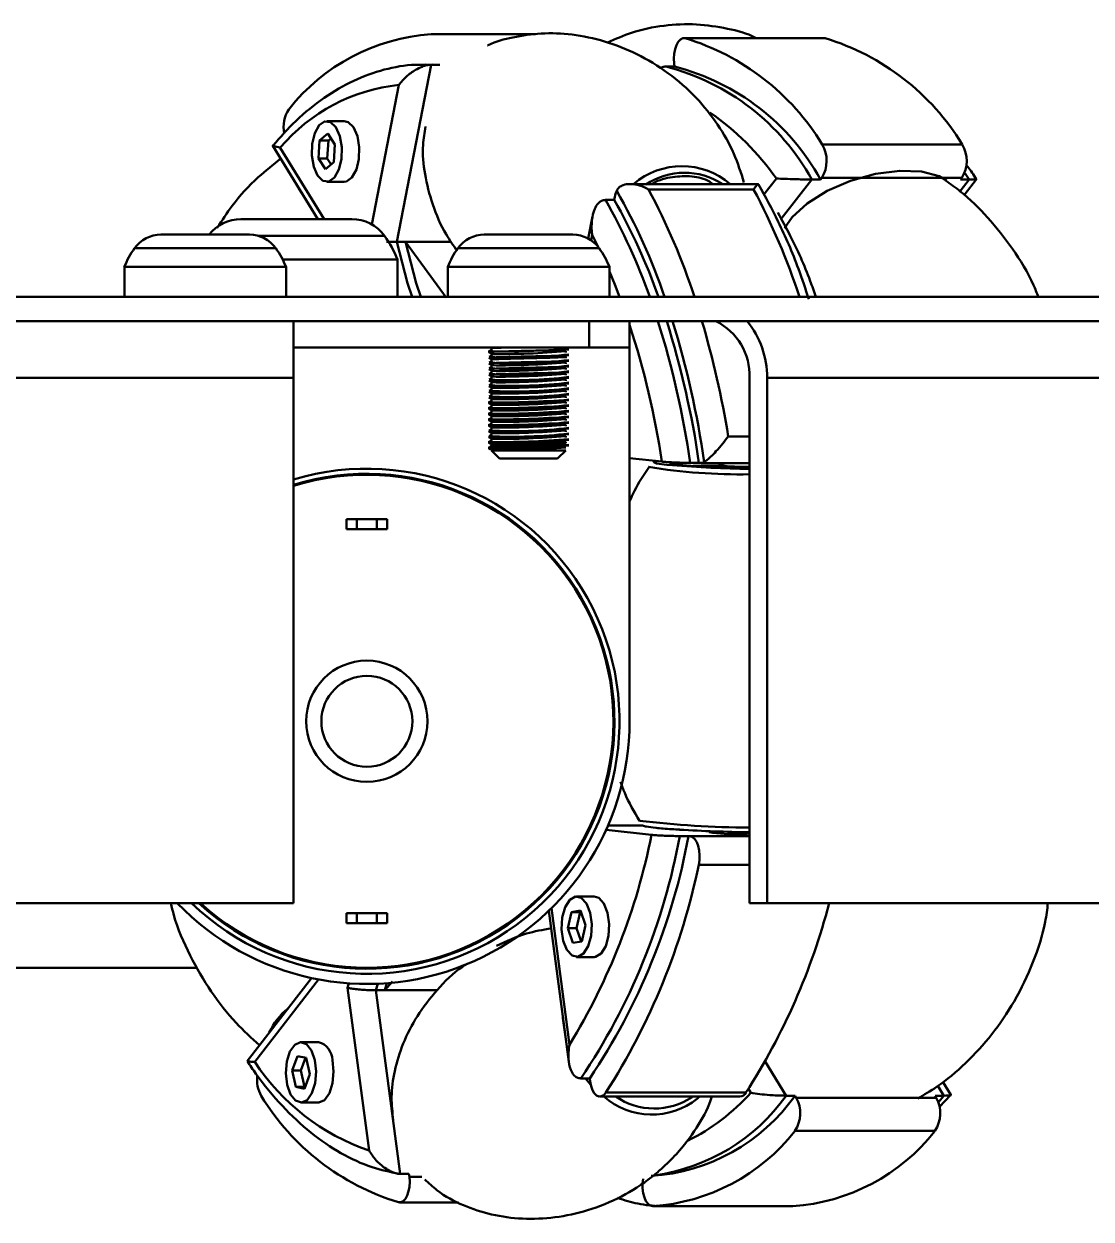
# Model space of a CAD drawing. Header units: millimetres. Extents: x 263 to 2983, y 441 to 2500.
# Drawn here: x 2261.2 to 2314, y 2440.5 to 2499.6 of the extents above; entities that cross this region are included whole.
import ezdxf

# ---------------------------------------------------------------- set-up
doc = ezdxf.new("R2010")
doc.units = ezdxf.units.MM
doc.header["$LTSCALE"] = 0.5
doc.layers.add('BOL', color=7, linetype='Continuous', lineweight=50)

msp = doc.modelspace()

# ---------------------------------------------------------------- linework, layer by layer
at = {"layer": 'BOL'}
for p, q in [((2281.384, 2499.096), (2286.555, 2499.096)), ((2300.829, 2498.907), (2293.901, 2498.907)), ((2300.887, 2498.901), (2293.959, 2498.901)), ((2300.829, 2498.907), (2300.887, 2498.901)), ((2281.391, 2497.586), (2279.692, 2488.824)), ((2281.093, 2497.596), (2281.391, 2497.586)), ((2281.391, 2497.586), (2281.824, 2497.586)), ((2281.824, 2497.586), (2281.454, 2497.596)), ((2293.005, 2497.498), (2293.438, 2497.498)), ((2293.438, 2497.498), (2293.418, 2497.652)), ((2278.456, 2489.684), (2279.795, 2496.586)), ((2277.091, 2494.8), (2276.225, 2494.8)), ((2276.279, 2494.178), (2275.872, 2493.833)), ((2276.632, 2493.645), (2276.279, 2494.178)), ((2276.435, 2493.943), (2276.305, 2493.833)), ((2273.558, 2493.581), (2275.785, 2489.95)), ((2273.925, 2493.484), (2276.092, 2489.95)), ((2275.872, 2493.833), (2275.817, 2492.955)), ((2276.305, 2493.833), (2275.872, 2493.833)), ((2276.305, 2493.833), (2276.25, 2492.955)), ((2276.578, 2492.767), (2276.632, 2493.645)), ((2300.742, 2493.645), (2307.67, 2493.645)), ((2275.817, 2492.955), (2276.17, 2492.422)), ((2276.25, 2492.955), (2275.817, 2492.955)), ((2276.17, 2492.422), (2276.578, 2492.767)), ((2276.25, 2492.955), (2276.448, 2492.657)), ((2308.015, 2491.906), (2307.785, 2492.252)), ((2276.225, 2491.8), (2277.091, 2491.8)), ((2297.584, 2491.683), (2291.23, 2491.683)), ((2297.856, 2491.162), (2298.471, 2491.955)), ((2300.221, 2491.906), (2298.711, 2489.958)), ((2300.221, 2491.906), (2300.654, 2491.906)), ((2300.721, 2491.992), (2300.654, 2491.906)), ((2307.649, 2491.992), (2300.721, 2491.992)), ((2307.566, 2491.326), (2308.015, 2491.906)), ((2307.649, 2491.992), (2307.582, 2491.906)), ((2308.015, 2491.906), (2307.582, 2491.906)), ((2307.763, 2491.138), (2308.371, 2491.923)), ((2290.015, 2490.896), (2290.448, 2490.896)), ((2290.477, 2491.045), (2290.448, 2490.896)), ((2297.344, 2491.418), (2292.148, 2491.418)), ((2271.98, 2489.95), (2274.696, 2489.95)), ((2274.696, 2489.95), (2277.46, 2489.95)), ((2289.374, 2490.075), (2289.162, 2488.986)), ((2268.017, 2489.179), (2269.421, 2489.179)), ((2269.421, 2489.179), (2272.254, 2489.179)), ((2272.254, 2489.179), (2272.401, 2489.179)), ((2272.843, 2489.116), (2274.681, 2489.116)), ((2274.681, 2489.116), (2279.084, 2489.116)), ((2284.017, 2489.179), (2285.421, 2489.179)), ((2285.421, 2489.179), (2288.254, 2489.179)), ((2288.254, 2489.179), (2288.401, 2489.179)), ((2289.351, 2489.174), (2289.299, 2488.903)), ((2289.651, 2488.577), (2289.351, 2489.174)), ((2279.692, 2488.824), (2280.125, 2488.824)), ((2280.125, 2488.824), (2282.138, 2486.074)), ((2280.125, 2488.824), (2282.377, 2488.824)), ((2266.718, 2488.512), (2273.7, 2488.512)), ((2274.042, 2487.95), (2279.72, 2487.95)), ((2279.72, 2486.096), (2279.72, 2487.95)), ((2282.717, 2488.512), (2289.7, 2488.512)), ((2266.209, 2487.579), (2266.209, 2486.096)), ((2266.209, 2487.579), (2274.209, 2487.579)), ((2274.209, 2486.096), (2274.209, 2487.579)), ((2282.209, 2487.579), (2282.209, 2486.096)), ((2282.209, 2487.579), (2290.209, 2487.579)), ((2290.209, 2486.096), (2290.209, 2487.579)), ((1512.739, 2486.096), (2400.823, 2486.096)), ((1512.739, 2484.896), (2400.823, 2484.896)), ((2274.579, 2482.096), (2274.579, 2484.896)), ((2289.209, 2483.596), (2289.209, 2484.896)), ((2291.209, 2484.896), (2291.209, 2483.596)), ((2274.579, 2483.596), (2289.209, 2483.596)), ((2284.328, 2483.596), (2284.392, 2483.559)), ((2284.369, 2483.552), (2284.369, 2483.482)), ((2284.369, 2483.272), (2284.369, 2483.202)), ((2288.049, 2483.342), (2288.049, 2483.412)), ((2291.209, 2483.596), (2289.209, 2483.596)), ((2291.209, 2465.096), (2291.209, 2483.596)), ((2284.369, 2482.992), (2284.369, 2482.922)), ((2284.369, 2482.712), (2284.369, 2482.642)), ((2288.049, 2483.062), (2288.049, 2483.132)), ((2288.049, 2482.782), (2288.049, 2482.852)), ((2274.579, 2482.096), (2184.579, 2482.096)), ((2274.579, 2456.096), (2274.579, 2482.096)), ((2284.369, 2482.432), (2284.369, 2482.362)), ((2284.369, 2482.152), (2284.369, 2482.082)), ((2288.049, 2482.502), (2288.049, 2482.572)), ((2288.049, 2482.222), (2288.049, 2482.292)), ((2288.049, 2481.942), (2288.049, 2482.012)), ((2297.146, 2482.096), (2297.146, 2456.096)), ((2343.012, 2482.096), (2298.012, 2482.096)), ((2298.012, 2456.096), (2298.012, 2482.096)), ((2284.369, 2481.872), (2284.369, 2481.802)), ((2284.369, 2481.592), (2284.369, 2481.522)), ((2288.049, 2481.662), (2288.049, 2481.732)), ((2288.049, 2481.382), (2288.049, 2481.452)), ((2284.369, 2481.312), (2284.369, 2481.242)), ((2284.369, 2481.032), (2284.369, 2480.962)), ((2288.049, 2481.102), (2288.049, 2481.172)), ((2288.049, 2480.822), (2288.049, 2480.892)), ((2284.369, 2480.752), (2284.369, 2480.682)), ((2284.369, 2480.472), (2284.369, 2480.402)), ((2288.049, 2480.542), (2288.049, 2480.612)), ((2288.049, 2480.262), (2288.049, 2480.332)), ((2284.369, 2480.192), (2284.369, 2480.122)), ((2284.369, 2479.912), (2284.369, 2479.842)), ((2288.049, 2479.982), (2288.049, 2480.052)), ((2288.049, 2479.702), (2288.049, 2479.772)), ((2284.369, 2479.632), (2284.369, 2479.562)), ((2284.369, 2479.352), (2284.369, 2479.282)), ((2284.369, 2479.072), (2284.369, 2479.002)), ((2288.049, 2479.422), (2288.049, 2479.492)), ((2288.049, 2479.142), (2288.049, 2479.212)), ((2296.089, 2479.19), (2297.146, 2479.19)), ((2284.369, 2478.792), (2284.369, 2478.722)), ((2284.369, 2478.496), (2284.769, 2478.096)), ((2288.048, 2478.496), (2284.369, 2478.496)), ((2287.649, 2478.096), (2288.049, 2478.496)), ((2288.049, 2478.862), (2288.049, 2478.932)), ((2284.769, 2478.096), (2287.649, 2478.096)), ((2291.209, 2478.125), (2292.81, 2477.946)), ((2292.575, 2477.972), (2292.406, 2477.93)), ((2294.208, 2477.887), (2294.641, 2477.887)), ((2294.641, 2477.887), (2294.72, 2477.878)), ((2294.748, 2477.876), (2297.146, 2477.876)), ((2295.649, 2477.876), (2295.643, 2477.662)), ((2295.647, 2477.777), (2295.643, 2477.662)), ((2277.209, 2474.596), (2277.209, 2475.096)), ((2277.209, 2475.096), (2277.709, 2475.096)), ((2277.709, 2475.096), (2277.709, 2474.596)), ((2278.709, 2475.096), (2277.709, 2475.096)), ((2278.709, 2474.596), (2278.709, 2475.096)), ((2278.709, 2475.096), (2279.209, 2475.096)), ((2279.209, 2475.096), (2279.209, 2474.596)), ((2277.709, 2474.596), (2277.209, 2474.596)), ((2277.709, 2474.596), (2278.709, 2474.596)), ((2279.209, 2474.596), (2278.709, 2474.596)), ((2292.294, 2459.475), (2290.048, 2459.726)), ((2290.143, 2459.94), (2291.854, 2459.94)), ((2295.14, 2459.657), (2295.139, 2459.606)), ((2297.138, 2459.55), (2297.14, 2459.601)), ((2293.692, 2459.416), (2294.125, 2459.416)), ((2294.204, 2459.407), (2294.125, 2459.416)), ((2294.204, 2459.407), (2297.146, 2459.407)), ((2297.146, 2457.991), (2294.63, 2457.991)), ((2274.579, 2456.096), (2184.579, 2456.096)), ((2289.455, 2456.426), (2288.589, 2456.426)), ((2297.146, 2456.096), (2298.012, 2456.096)), ((2343.012, 2456.096), (2298.012, 2456.096)), ((2277.209, 2455.096), (2277.209, 2455.596)), ((2277.209, 2455.596), (2277.709, 2455.596)), ((2277.709, 2455.596), (2277.709, 2455.096)), ((2278.709, 2455.596), (2277.709, 2455.596)), ((2278.709, 2455.096), (2278.709, 2455.596)), ((2278.709, 2455.596), (2279.209, 2455.596)), ((2279.209, 2455.596), (2279.209, 2455.096)), ((2287.213, 2455.719), (2288.201, 2448.238)), ((2287.339, 2455.842), (2288.231, 2449.088)), ((2288.336, 2455.652), (2288.148, 2454.85)), ((2288.777, 2455.727), (2288.336, 2455.652)), ((2288.769, 2455.652), (2288.336, 2455.652)), ((2288.769, 2455.652), (2288.581, 2454.85)), ((2288.801, 2455.657), (2288.769, 2455.652)), ((2289.03, 2455.001), (2288.777, 2455.727)), ((2277.709, 2455.096), (2277.209, 2455.096)), ((2277.709, 2455.096), (2278.709, 2455.096)), ((2279.209, 2455.096), (2278.709, 2455.096)), ((2288.148, 2454.85), (2288.401, 2454.125)), ((2288.581, 2454.85), (2288.148, 2454.85)), ((2288.581, 2454.85), (2288.81, 2454.195)), ((2288.842, 2454.2), (2289.03, 2455.001)), ((2288.401, 2454.125), (2288.842, 2454.2)), ((2288.589, 2453.426), (2289.455, 2453.426)), ((2255.339, 2452.896), (2269.826, 2452.896)), ((2275.477, 2452.386), (2272.287, 2448.275)), ((2275.822, 2452.317), (2272.661, 2448.242)), ((2277.258, 2451.9), (2277.317, 2452.127)), ((2278.322, 2443.851), (2277.258, 2451.9)), ((2278.749, 2452.107), (2278.657, 2451.78)), ((2279.478, 2452.21), (2279.09, 2451.78)), ((2279.189, 2452.133), (2279.09, 2451.78)), ((2278.657, 2451.78), (2279.09, 2451.78)), ((2278.657, 2451.78), (2279.858, 2442.695)), ((2279.09, 2451.78), (2281.682, 2451.78)), ((2275.816, 2449.22), (2274.95, 2449.22)), ((2274.769, 2448.528), (2274.51, 2447.811)), ((2275.21, 2448.436), (2274.769, 2448.528)), ((2275.172, 2448.444), (2274.943, 2447.811)), ((2275.39, 2447.628), (2275.21, 2448.436)), ((2274.51, 2447.811), (2274.69, 2447.003)), ((2274.943, 2447.811), (2274.51, 2447.811)), ((2274.943, 2447.811), (2275.123, 2447.003)), ((2297.923, 2448.258), (2298.962, 2446.565)), ((2275.13, 2446.912), (2275.39, 2447.628)), ((2288.801, 2447.421), (2289.234, 2447.421)), ((2289.025, 2447.421), (2289.28, 2447.119)), ((2289.234, 2447.421), (2289.254, 2447.267)), ((2307.107, 2446.615), (2306.714, 2447.257)), ((2274.69, 2447.003), (2275.13, 2446.912)), ((2275.123, 2447.003), (2274.69, 2447.003)), ((2275.123, 2447.003), (2275.161, 2446.996)), ((2289.737, 2446.523), (2296.666, 2446.523)), ((2290.033, 2446.717), (2296.961, 2446.717)), ((2294.567, 2446.426), (2294.672, 2446.523)), ((2297.214, 2446.712), (2297.092, 2446.911)), ((2298.962, 2446.565), (2299.395, 2446.565)), ((2299.395, 2446.565), (2299.457, 2446.465)), ((2306.756, 2446.565), (2306.323, 2446.565)), ((2306.323, 2446.565), (2306.385, 2446.465)), ((2306.756, 2446.565), (2306.46, 2447.047)), ((2306.485, 2446.245), (2306.756, 2446.565)), ((2306.534, 2445.999), (2307.101, 2446.608)), ((2274.95, 2446.22), (2275.816, 2446.22)), ((2299.457, 2446.465), (2306.385, 2446.465)), ((2306.314, 2444.818), (2299.386, 2444.818)), ((2279.858, 2442.695), (2280.291, 2442.695)), ((2280.311, 2442.541), (2280.291, 2442.695)), ((2280.311, 2442.541), (2280.921, 2442.541)), ((2279.827, 2441.286), (2282.737, 2441.286)), ((2292.354, 2441.096), (2299.282, 2441.096))]:
    msp.add_line(p, q, dxfattribs=at)
at = {"layer": 'BOL', "flags": 128}
for points in [[(2293.959, 2498.901), (2293.838, 2498.899), (2293.72, 2498.84), (2293.613, 2498.725), (2293.523, 2498.562), (2293.456, 2498.361), (2293.414, 2498.133), (2293.401, 2497.892), (2293.418, 2497.652)], [(2296.645, 2498.907), (2296.278, 2498.908), (2296.27, 2498.907)], [(2275.773, 2492.103), (2276.036, 2491.848), (2276.328, 2491.814), (2276.605, 2492.007), (2276.823, 2492.396), (2276.951, 2492.923), (2276.968, 2493.507), (2276.872, 2494.06), (2276.677, 2494.497), (2276.414, 2494.752), (2276.121, 2494.786), (2275.845, 2494.593), (2275.627, 2494.204), (2275.499, 2493.677), (2275.482, 2493.093), (2275.578, 2492.54), (2275.773, 2492.103)], [(2277.091, 2491.8), (2277.194, 2491.814), (2277.471, 2492.007), (2277.689, 2492.396), (2277.817, 2492.923), (2277.834, 2493.507), (2277.738, 2494.06), (2277.543, 2494.497), (2277.28, 2494.752), (2277.091, 2494.8)], [(2299.992, 2490.727), (2300.984, 2491.341), (2302.142, 2491.84), (2303.373, 2492.183), (2304.576, 2492.341), (2305.654, 2492.303), (2306.519, 2492.071), (2306.884, 2491.863)], [(2274.749, 2491.638), (2274.847, 2491.459), (2275.03, 2491.18)], [(2298.873, 2489.5), (2299.246, 2490.046), (2299.992, 2490.727)], [(2279.692, 2488.824), (2280.218, 2486.779), (2280.451, 2486.096)], [(2280.125, 2488.824), (2280.651, 2486.779), (2280.884, 2486.096)], [(2290.717, 2486.096), (2290.475, 2486.716), (2290.209, 2487.357)], [(2292.406, 2477.93), (2292.402, 2477.926), (2292.546, 2477.861), (2293.054, 2477.791), (2293.325, 2477.765)], [(2294.63, 2457.991), (2294.667, 2458.222), (2294.675, 2458.464), (2294.654, 2458.703), (2294.604, 2458.924), (2294.53, 2459.115), (2294.434, 2459.265), (2294.323, 2459.364), (2294.204, 2459.407)], [(2288.653, 2453.431), (2288.934, 2453.594), (2289.163, 2453.96), (2289.304, 2454.472), (2289.336, 2455.054), (2289.255, 2455.616), (2289.072, 2456.073), (2288.816, 2456.356), (2288.525, 2456.42), (2288.244, 2456.258), (2288.015, 2455.892), (2287.874, 2455.379), (2287.842, 2454.798), (2287.923, 2454.236), (2288.106, 2453.778), (2288.362, 2453.496), (2288.653, 2453.431)], [(2289.455, 2453.426), (2289.519, 2453.431), (2289.8, 2453.594), (2290.029, 2453.96), (2290.17, 2454.472), (2290.202, 2455.054), (2290.121, 2455.616), (2289.938, 2456.073), (2289.682, 2456.356), (2289.455, 2456.426)], [(2287.906, 2450.473), (2287.909, 2450.394), (2288.038, 2449.475)], [(2275.635, 2448.331), (2275.465, 2448.809), (2275.218, 2449.121), (2274.929, 2449.219), (2274.644, 2449.09), (2274.405, 2448.751), (2274.249, 2448.256), (2274.2, 2447.679), (2274.265, 2447.108), (2274.434, 2446.631), (2274.682, 2446.319), (2274.97, 2446.22), (2275.256, 2446.35), (2275.494, 2446.688), (2275.65, 2447.184), (2275.699, 2447.761), (2275.635, 2448.331)], [(2275.816, 2446.22), (2275.836, 2446.22), (2276.121, 2446.35), (2276.36, 2446.688), (2276.516, 2447.184), (2276.566, 2447.761), (2276.501, 2448.331)], [(2289.254, 2447.267), (2289.299, 2447.042), (2289.37, 2446.845), (2289.462, 2446.688), (2289.571, 2446.58), (2289.689, 2446.528), (2289.81, 2446.534), (2289.927, 2446.598), (2290.033, 2446.717)], [(2279.769, 2441.292), (2279.891, 2441.294), (2280.008, 2441.353), (2280.115, 2441.468), (2280.205, 2441.63), (2280.273, 2441.832), (2280.315, 2442.059), (2280.327, 2442.301), (2280.311, 2442.541)], [(2291.885, 2442.458), (2291.855, 2442.222), (2291.855, 2441.98), (2291.883, 2441.744), (2291.939, 2441.529), (2292.02, 2441.347), (2292.12, 2441.21), (2292.233, 2441.125), (2292.354, 2441.096)]]:
    msp.add_lwpolyline(points, dxfattribs=at)
at = {"layer": 'BOL'}
for radius in [3, 2.25]:
    msp.add_circle((2278.209, 2465.096), radius, dxfattribs=at)
for centre, radius, start, end in [((2282.028, 2489.366), 9.751, 93.78354, 141.92887), ((2290.448, 2487.366), 12.058, 31.3837, 73.07176), ((2297.376, 2487.366), 12.058, 31.3837, 73.07176), ((2290.165, 2486.381), 11.474, 28.78671, 75.66851), ((2290.598, 2486.381), 11.474, 28.78616, 75.66907), ((2280.702, 2487.765), 8.868, 95.8726, 139.84003), ((2275.63, 2494.516), 1.543, 145.98194, 192.16375), ((2287.641, 2484.362), 13.226, 35.03453, 55.2346), ((2299.337, 2492.836), 1.621, 328.62513, 29.9365), ((2306.266, 2492.836), 1.621, 328.62513, 29.9365), ((2293.797, 2488.905), 3.664, 49.29814, 130.70186), ((2293.929, 2488.784), 3.458, 56.96347, 123.82711), ((2264.103, 2476.182), 29.799, 19.43261, 29.59046), ((2264.57, 2476.197), 29.762, 19.42623, 29.59684), ((2291.865, 2490.786), 1.412, 156.57964, 169.4622), ((2264.166, 2476.251), 30.415, 18.88612, 29.75918), ((2263.139, 2475.928), 32.886, 18.01064, 28.10149), ((2268.335, 2475.928), 32.886, 18.01064, 28.10149), ((2271.98, 2487.95), 2, 90, 142.07448), ((2277.46, 2487.95), 2, 35.69246, 90), ((2268.017, 2487.579), 1.6, 90, 144.30754), ((2272.401, 2487.579), 1.6, 35.69246, 90), ((2274.72, 2485.981), 5.373, 21.48631, 35.69246), ((2284.017, 2487.579), 1.6, 90, 144.30754), ((2288.401, 2487.579), 1.6, 35.69246, 90), ((2270.209, 2486.004), 4.299, 144.30754, 158.51369), ((2270.209, 2486.004), 4.299, 21.48631, 35.69246), ((2286.209, 2486.004), 4.299, 144.30754, 158.51369), ((2286.209, 2486.004), 4.299, 21.48631, 35.69246), ((2251.426, 2471.715), 41.85, 8.56328, 18.08707), ((2250.198, 2471.541), 44.465, 8.20459, 17.47814), ((2250.604, 2471.535), 44.493, 8.20751, 17.47523), ((2249.794, 2471.509), 45.556, 8.09128, 17.08855), ((2249.935, 2471.683), 46.76, 9.23787, 16.41298), ((2294.128, 2482.196), 3.02, 358.0985, 63.38748), ((2293.678, 2482.138), 4.334, 359.43908, 39.5109), ((2284.69, 2526.552), 43.161, 269.37291, 274.66555), ((2285.46, 2506.603), 23.508, 267.14746, 276.69336), ((2284.809, 2520.07), 36.801, 269.3165, 275.05083), ((2285.457, 2506.428), 23.613, 267.1683, 276.67165), ((2285.457, 2506.148), 23.613, 267.1683, 276.67165), ((2284.809, 2519.51), 36.801, 269.3165, 275.05083), ((2285.278, 2510.341), 28.392, 267.97516, 275.90722), ((2285.46, 2505.781), 23.526, 267.15111, 276.6897), ((2285.46, 2505.483), 23.508, 267.14746, 276.69336), ((2284.816, 2519.039), 36.61, 269.30152, 275.06581), ((2284.809, 2518.95), 36.801, 269.3165, 275.05083), ((2284.809, 2518.67), 36.801, 269.3165, 275.05083), ((2285.278, 2510.08), 28.411, 267.97794, 275.90456), ((2285.288, 2509.499), 28.111, 267.93537, 275.94638), ((2285.457, 2505.308), 23.613, 267.1683, 276.67165), ((2285.457, 2505.028), 23.613, 267.1683, 276.67165), ((2284.809, 2518.39), 36.801, 269.3165, 275.05083), ((2284.816, 2517.919), 36.61, 269.30152, 275.06581), ((2284.69, 2524.013), 43.141, 269.37174, 274.66672), ((2285.283, 2509.367), 28.258, 267.95619, 275.92493), ((2285.286, 2509.001), 28.172, 267.94377, 275.9366), ((2285.456, 2504.757), 23.622, 267.17047, 276.67034), ((2284.809, 2517.83), 36.801, 269.3165, 275.05083), ((2284.809, 2517.55), 36.801, 269.3165, 275.05083), ((2284.686, 2523.873), 43.281, 269.37985, 274.65775), ((2284.682, 2523.678), 43.366, 269.38546, 274.653), ((2284.731, 2522.424), 42.147, 269.3065, 274.72126), ((2285.285, 2508.758), 28.21, 267.94944, 275.93116), ((2284.809, 2517.27), 36.801, 269.3165, 275.05083), ((2284.816, 2516.799), 36.61, 269.30152, 275.06581), ((2284.682, 2523.398), 43.366, 269.38546, 274.653), ((2284.69, 2522.893), 43.141, 269.37174, 274.66672), ((2284.723, 2522.366), 42.369, 269.3207, 274.70705), ((2284.723, 2522.086), 42.369, 269.3207, 274.70705), ((2284.809, 2516.71), 36.801, 269.3165, 275.05083), ((2284.809, 2516.43), 36.801, 269.3165, 275.05083), ((2284.682, 2522.278), 43.366, 269.38546, 274.653), ((2284.723, 2521.806), 42.369, 269.3207, 274.70705), ((2284.731, 2521.304), 42.147, 269.3065, 274.72126), ((2285.457, 2503.068), 23.613, 267.1683, 276.67165), ((2285.457, 2502.788), 23.613, 267.1683, 276.67165), ((2284.809, 2516.15), 36.801, 269.3165, 275.05083), ((2284.816, 2515.679), 36.61, 269.30152, 275.06581), ((2284.69, 2521.773), 43.141, 269.37174, 274.66672), ((2284.723, 2521.246), 42.369, 269.3207, 274.70705), ((2284.723, 2520.966), 42.369, 269.3207, 274.70705), ((2284.812, 2515.517), 36.728, 269.31037, 275.05604), ((2284.816, 2515.329), 36.61, 269.30152, 275.06581), ((2284.809, 2515.31), 36.801, 269.3165, 275.05083), ((2294.746, 2478.15), 0.273, 264.47201, 303.23534), ((2278.209, 2465.096), 12.5, 226.05448, 106.88064), ((2278.209, 2465.096), 12.25, 227.28136, 107.23581), ((2278.209, 2465.096), 12.2, 227.53628, 107.30867), ((2296.656, 2505.274), 27.958, 260.71385, 271.00409), ((2298.249, 2540.789), 63.216, 265.53199, 268.99964), ((2297.95, 2529.663), 52.054, 265.44512, 269.11493), ((2295.019, 2433.461), 44.276, 89.1895, 90.86841), ((2296.81, 2485.155), 7.469, 261.03471, 272.57307), ((2278.209, 2465.096), 13, 223.81306, 0), ((2297.188, 2504.905), 45.067, 262.99408, 269.94665), ((2298.361, 2538.929), 79.337, 266.62075, 269.11749), ((2296.293, 2466.81), 7.297, 260.89891, 272.70736), ((2296.794, 2461.214), 1.699, 264.7061, 281.66792), ((2261.242, 2465.632), 31.656, 328.49169, 348.78399), ((2262.489, 2465.145), 31.725, 326.03583, 349.59614), ((2262.921, 2465.144), 31.725, 326.03652, 349.59643), ((2261.765, 2464.818), 33.567, 327.36787, 348.26573), ((2269.736, 2464.268), 32.393, 327.1921, 345.38783), ((2276.287, 2448.392), 3.18, 128.44505, 155.9498), ((2275.554, 2448.31), 0.947, 1.28413, 73.9607), ((2281.866, 2454.265), 11.001, 213.19775, 251.20284), ((2274.351, 2447.345), 1.577, 171.93192, 210.15155), ((2283.29, 2452.833), 12.066, 211.36568, 253.03514), ((2292.305, 2449.26), 3.626, 229.00767, 308.60272), ((2292.43, 2449.288), 3.359, 235.40275, 303.75751), ((2291.689, 2452.018), 9.441, 273.58693, 324.71504), ((2291.107, 2452.19), 9.662, 278.02494, 324.39321), ((2289.281, 2453.903), 10.708, 296.59825, 317.81111), ((2296.637, 2446.89), 0.368, 274.48388, 331.96701), ((2298.041, 2445.7), 1.608, 326.71288, 28.363), ((2304.969, 2445.7), 1.608, 326.71288, 28.363), ((2291.703, 2450.83), 9.756, 273.82439, 321.95241), ((2298.631, 2450.83), 9.756, 273.82439, 321.95241)]:
    msp.add_arc(centre, radius, start, end, dxfattribs=at)
for points, knots in [([(2297.454, 2498.907), (2297.449, 2498.911), (2297.018, 2499.157), (2296.025, 2499.398), (2294.507, 2499.635), (2292.899, 2499.555), (2291.4, 2499.263), (2290.504, 2498.861), (2290.112, 2498.686)], [0, 0, 0, 0, 0.002614, 0.198175, 0.403442, 0.615448, 0.831867, 1, 1, 1, 1]), ([(2296.869, 2491.756), (2296.718, 2492.238), (2296.403, 2493.241), (2295.589, 2494.66), (2294.502, 2496.022), (2293.153, 2497.209), (2291.611, 2498.148), (2290, 2498.783), (2288.395, 2499.117), (2286.859, 2499.182), (2285.466, 2498.972), (2284.579, 2498.753), (2284.186, 2498.54), (2284.175, 2498.534)], [0, 0, 0, 0, 0.094344, 0.196321, 0.300165, 0.41346, 0.523521, 0.62943, 0.730576, 0.826295, 0.915689, 0.997598, 1, 1, 1, 1]), ([(2281.101, 2497.583), (2280.937, 2497.586), (2280.256, 2497.599), (2279.06, 2497.389), (2277.546, 2496.846), (2276.081, 2495.985), (2274.74, 2494.917), (2273.936, 2494.007), (2273.565, 2493.588)], [0, 0, 0, 0, 0.060556, 0.251381, 0.442527, 0.63584, 0.832294, 1, 1, 1, 1]), ([(2279.795, 2496.586), (2279.796, 2496.587), (2279.895, 2496.731), (2280.13, 2496.991), (2280.536, 2497.3), (2280.896, 2497.48), (2281.172, 2497.569), (2281.318, 2497.58), (2281.391, 2497.586)], [0, 0, 0, 0, 0.002958, 0.336062, 0.617234, 0.785581, 0.892388, 1, 1, 1, 1]), ([(2293.005, 2497.498), (2292.938, 2497.493), (2292.823, 2497.483), (2292.756, 2497.43), (2292.727, 2497.408)], [0, 0, 0, 0, 0.575077, 1, 1, 1, 1]), ([(2281.109, 2494.532), (2281.059, 2494.23), (2280.929, 2493.452), (2281.057, 2492.147), (2281.434, 2490.653), (2281.983, 2489.357), (2282.491, 2488.637), (2282.684, 2488.363)], [0, 0, 0, 0, 0.1421964, 0.3668368, 0.6037782, 0.8494657, 1, 1, 1, 1]), ([(2273.925, 2493.484), (2273.924, 2493.484), (2273.802, 2493.509), (2273.634, 2493.549), (2273.514, 2493.587), (2273.554, 2493.599), (2273.555, 2493.599)], [0, 0, 0, 0, 0.004764, 0.538889, 0.98978, 1, 1, 1, 1]), ([(2273.951, 2492.941), (2273.573, 2492.645), (2272.698, 2491.957), (2271.632, 2490.796), (2271.045, 2489.888), (2270.809, 2489.523)], [0, 0, 0, 0, 0.312296, 0.723747, 1, 1, 1, 1]), ([(2292.31, 2491.683), (2292.326, 2491.693), (2292.647, 2491.897), (2293.345, 2492.061), (2294.296, 2492.099), (2294.985, 2491.948), (2295.273, 2491.726), (2295.329, 2491.683)], [0, 0, 0, 0, 0.0157353, 0.318611, 0.6216471, 0.9260026, 1, 1, 1, 1]), ([(2308.362, 2491.929), (2308.225, 2492.143), (2308.065, 2492.394), (2307.889, 2492.605), (2307.863, 2492.636)], [0, 0, 0, 0, 0.853596, 1, 1, 1, 1]), ([(2292.148, 2491.418), (2292.146, 2491.419), (2292.003, 2491.498), (2291.696, 2491.63), (2291.259, 2491.705), (2290.916, 2491.654), (2290.685, 2491.534), (2290.608, 2491.41), (2290.569, 2491.348)], [0, 0, 0, 0, 0.00336, 0.25731, 0.525945, 0.721653, 0.860467, 1, 1, 1, 1]), ([(2297.591, 2491.662), (2297.59, 2491.671), (2297.586, 2491.708), (2297.501, 2491.624), (2297.4, 2491.499), (2297.345, 2491.419), (2297.344, 2491.418)], [0, 0, 0, 0, 0.125516, 0.572208, 0.994438, 1, 1, 1, 1]), ([(2300.077, 2485.982), (2299.91, 2486.488), (2299.461, 2487.844), (2298.633, 2489.762), (2297.922, 2491.059), (2297.591, 2491.663)], [0, 0, 0, 0, 0.2417049, 0.64691, 1, 1, 1, 1]), ([(2300.221, 2491.906), (2300.147, 2491.907), (2300, 2491.908), (2299.71, 2491.914), (2299.323, 2491.926), (2298.868, 2491.943), (2298.597, 2491.952), (2298.472, 2491.955), (2298.471, 2491.955)], [0, 0, 0, 0, 0.1076309, 0.2144086, 0.3827539, 0.6639612, 0.9970167, 1, 1, 1, 1]), ([(2311.433, 2486.096), (2311.355, 2486.294), (2311.028, 2487.138), (2310.189, 2488.476), (2308.97, 2490.029), (2307.834, 2491.158), (2307.087, 2491.685), (2306.84, 2491.86)], [0, 0, 0, 0, 0.084472, 0.359102, 0.622982, 0.875473, 1, 1, 1, 1]), ([(2308.369, 2491.924), (2308.37, 2491.924), (2308.388, 2491.92), (2308.329, 2491.914), (2308.208, 2491.908), (2308.08, 2491.907), (2308.015, 2491.906)], [0, 0, 0, 0, 0.023593, 0.453051, 0.725495, 1, 1, 1, 1]), ([(2289.351, 2489.174), (2289.351, 2489.176), (2289.324, 2489.418), (2289.319, 2489.863), (2289.436, 2490.397), (2289.623, 2490.71), (2289.812, 2490.867), (2289.947, 2490.887), (2290.015, 2490.896)], [0, 0, 0, 0, 0.00298, 0.336052, 0.617225, 0.785553, 0.892361, 1, 1, 1, 1]), ([(2300.423, 2486.096), (2300.331, 2486.361), (2299.959, 2487.444), (2299.325, 2488.843), (2298.748, 2489.896), (2298.541, 2490.274)], [0, 0, 0, 0, 0.171998, 0.70314, 1, 1, 1, 1]), ([(2279.183, 2488.823), (2279.254, 2488.823), (2279.432, 2488.824), (2279.594, 2488.824), (2279.692, 2488.824)], [0, 0, 0, 0, 0.396926, 1, 1, 1, 1]), ([(2284.243, 2483.367), (2284.267, 2483.352), (2284.314, 2483.323), (2284.366, 2483.294), (2284.392, 2483.279)], [0, 0, 0, 0, 0.502285, 1, 1, 1, 1]), ([(2284.405, 2483.491), (2284.378, 2483.476), (2284.326, 2483.447), (2284.279, 2483.418), (2284.256, 2483.404)], [0, 0, 0, 0, 0.502256, 1, 1, 1, 1]), ([(2284.405, 2483.211), (2284.379, 2483.196), (2284.326, 2483.167), (2284.279, 2483.138), (2284.256, 2483.124)], [0, 0, 0, 0, 0.501827, 1, 1, 1, 1]), ([(2284.274, 2483.367), (2284.292, 2483.37), (2284.341, 2483.379), (2284.731, 2483.393), (2285.403, 2483.412), (2286.244, 2483.431), (2287.041, 2483.448), (2287.678, 2483.466), (2288.115, 2483.483), (2288.169, 2483.494), (2288.195, 2483.499)], [0, 0, 0, 0, 0.0734111, 0.1948635, 0.340604, 0.4874256, 0.6145673, 0.7469312, 0.8760795, 1, 1, 1, 1]), ([(2284.274, 2483.087), (2284.292, 2483.09), (2284.341, 2483.099), (2284.731, 2483.113), (2285.403, 2483.132), (2286.244, 2483.151), (2287.041, 2483.168), (2287.678, 2483.186), (2288.115, 2483.203), (2288.169, 2483.214), (2288.195, 2483.219)], [0, 0, 0, 0, 0.073254, 0.194705, 0.340444, 0.487264, 0.614405, 0.746767, 0.875914, 1, 1, 1, 1]), ([(2284.37, 2483.552), (2284.396, 2483.558), (2284.446, 2483.57), (2284.762, 2483.583), (2285.081, 2483.592), (2285.211, 2483.596)], [0, 0, 0, 0, 0.3792904, 0.7477864, 1, 1, 1, 1]), ([(2284.243, 2483.087), (2284.267, 2483.072), (2284.314, 2483.043), (2284.366, 2483.014), (2284.392, 2482.999)], [0, 0, 0, 0, 0.5025261, 1, 1, 1, 1]), ([(2284.243, 2482.807), (2284.267, 2482.792), (2284.314, 2482.763), (2284.366, 2482.734), (2284.392, 2482.719)], [0, 0, 0, 0, 0.5022937, 1, 1, 1, 1]), ([(2284.405, 2482.931), (2284.379, 2482.916), (2284.327, 2482.887), (2284.279, 2482.858), (2284.256, 2482.844)], [0, 0, 0, 0, 0.502034, 1, 1, 1, 1]), ([(2284.405, 2482.651), (2284.379, 2482.636), (2284.327, 2482.607), (2284.279, 2482.578), (2284.256, 2482.564)], [0, 0, 0, 0, 0.501549, 1, 1, 1, 1]), ([(2284.274, 2482.807), (2284.293, 2482.81), (2284.341, 2482.819), (2284.731, 2482.833), (2285.403, 2482.852), (2286.244, 2482.871), (2287.041, 2482.888), (2287.678, 2482.906), (2288.115, 2482.923), (2288.169, 2482.934), (2288.195, 2482.939)], [0, 0, 0, 0, 0.0731, 0.19455, 0.340288, 0.487107, 0.614246, 0.746607, 0.875753, 1, 1, 1, 1]), ([(2284.275, 2482.527), (2284.293, 2482.53), (2284.341, 2482.539), (2284.731, 2482.553), (2285.403, 2482.572), (2286.244, 2482.591), (2287.041, 2482.608), (2287.678, 2482.626), (2288.115, 2482.643), (2288.169, 2482.654), (2288.196, 2482.659)], [0, 0, 0, 0, 0.0729346, 0.1943857, 0.3401247, 0.4869449, 0.6140854, 0.7464479, 0.8755949, 1, 1, 1, 1]), ([(2284.37, 2482.992), (2284.394, 2482.998), (2284.442, 2483.009), (2284.839, 2483.026), (2285.466, 2483.044), (2286.242, 2483.064), (2286.975, 2483.08), (2287.575, 2483.099), (2287.944, 2483.116), (2288.096, 2483.127), (2288.04, 2483.133), (2288.035, 2483.134)], [0, 0, 0, 0, 0.116949, 0.230569, 0.366915, 0.504254, 0.623204, 0.747025, 0.867851, 0.98828, 1, 1, 1, 1]), ([(2284.243, 2482.527), (2284.267, 2482.512), (2284.314, 2482.483), (2284.367, 2482.454), (2284.392, 2482.439)], [0, 0, 0, 0, 0.501976, 1, 1, 1, 1]), ([(2284.243, 2482.247), (2284.267, 2482.232), (2284.315, 2482.203), (2284.367, 2482.174), (2284.392, 2482.159)], [0, 0, 0, 0, 0.50173, 1, 1, 1, 1]), ([(2284.405, 2482.371), (2284.379, 2482.357), (2284.327, 2482.327), (2284.279, 2482.298), (2284.256, 2482.284)], [0, 0, 0, 0, 0.501808, 1, 1, 1, 1]), ([(2284.405, 2482.091), (2284.379, 2482.077), (2284.327, 2482.047), (2284.279, 2482.018), (2284.256, 2482.004)], [0, 0, 0, 0, 0.5013604, 1, 1, 1, 1]), ([(2284.275, 2482.247), (2284.293, 2482.25), (2284.341, 2482.259), (2284.731, 2482.273), (2285.403, 2482.292), (2286.244, 2482.311), (2287.041, 2482.328), (2287.678, 2482.346), (2288.116, 2482.363), (2288.169, 2482.374), (2288.196, 2482.379)], [0, 0, 0, 0, 0.072781, 0.194231, 0.339969, 0.486787, 0.613927, 0.746288, 0.875434, 1, 1, 1, 1]), ([(2284.243, 2481.967), (2284.267, 2481.952), (2284.315, 2481.923), (2284.367, 2481.894), (2284.392, 2481.879)], [0, 0, 0, 0, 0.50145, 1, 1, 1, 1]), ([(2284.243, 2481.687), (2284.267, 2481.672), (2284.315, 2481.643), (2284.367, 2481.614), (2284.392, 2481.599)], [0, 0, 0, 0, 0.501783, 1, 1, 1, 1]), ([(2284.405, 2481.811), (2284.379, 2481.797), (2284.327, 2481.767), (2284.28, 2481.738), (2284.256, 2481.724)], [0, 0, 0, 0, 0.501525, 1, 1, 1, 1]), ([(2284.405, 2481.531), (2284.379, 2481.517), (2284.328, 2481.487), (2284.28, 2481.458), (2284.256, 2481.444)], [0, 0, 0, 0, 0.501606, 1, 1, 1, 1]), ([(2284.243, 2481.407), (2284.267, 2481.392), (2284.315, 2481.363), (2284.367, 2481.334), (2284.392, 2481.319)], [0, 0, 0, 0, 0.501407, 1, 1, 1, 1]), ([(2284.243, 2481.127), (2284.267, 2481.112), (2284.316, 2481.083), (2284.367, 2481.054), (2284.392, 2481.039)], [0, 0, 0, 0, 0.501208, 1, 1, 1, 1]), ([(2284.243, 2480.847), (2284.268, 2480.832), (2284.316, 2480.803), (2284.367, 2480.774), (2284.392, 2480.759)], [0, 0, 0, 0, 0.500871, 1, 1, 1, 1]), ([(2284.405, 2481.251), (2284.379, 2481.237), (2284.328, 2481.207), (2284.28, 2481.178), (2284.256, 2481.164)], [0, 0, 0, 0, 0.50129, 1, 1, 1, 1]), ([(2284.405, 2480.971), (2284.379, 2480.957), (2284.328, 2480.927), (2284.28, 2480.898), (2284.256, 2480.884)], [0, 0, 0, 0, 0.501412, 1, 1, 1, 1]), ([(2284.243, 2480.567), (2284.268, 2480.552), (2284.316, 2480.523), (2284.367, 2480.494), (2284.392, 2480.479)], [0, 0, 0, 0, 0.501246, 1, 1, 1, 1]), ([(2284.243, 2480.287), (2284.268, 2480.272), (2284.316, 2480.243), (2284.367, 2480.214), (2284.392, 2480.199)], [0, 0, 0, 0, 0.500875, 1, 1, 1, 1]), ([(2284.405, 2480.691), (2284.379, 2480.677), (2284.328, 2480.647), (2284.28, 2480.618), (2284.256, 2480.604)], [0, 0, 0, 0, 0.501, 1, 1, 1, 1]), ([(2284.405, 2480.411), (2284.379, 2480.397), (2284.329, 2480.367), (2284.28, 2480.338), (2284.256, 2480.324)], [0, 0, 0, 0, 0.501132, 1, 1, 1, 1]), ([(2284.243, 2480.007), (2284.268, 2479.992), (2284.317, 2479.963), (2284.367, 2479.934), (2284.392, 2479.919)], [0, 0, 0, 0, 0.50062, 1, 1, 1, 1]), ([(2284.243, 2479.727), (2284.268, 2479.712), (2284.317, 2479.683), (2284.367, 2479.654), (2284.392, 2479.639)], [0, 0, 0, 0, 0.500332, 1, 1, 1, 1]), ([(2284.405, 2480.131), (2284.379, 2480.117), (2284.329, 2480.087), (2284.28, 2480.058), (2284.256, 2480.044)], [0, 0, 0, 0, 0.50076, 1, 1, 1, 1]), ([(2284.405, 2479.851), (2284.38, 2479.837), (2284.329, 2479.807), (2284.28, 2479.778), (2284.256, 2479.764)], [0, 0, 0, 0, 0.500881, 1, 1, 1, 1]), ([(2284.243, 2479.447), (2284.268, 2479.432), (2284.317, 2479.403), (2284.367, 2479.374), (2284.392, 2479.359)], [0, 0, 0, 0, 0.500076, 1, 1, 1, 1]), ([(2284.243, 2479.167), (2284.268, 2479.152), (2284.317, 2479.123), (2284.367, 2479.094), (2284.392, 2479.079)], [0, 0, 0, 0, 0.500282, 1, 1, 1, 1]), ([(2284.405, 2479.571), (2284.38, 2479.557), (2284.329, 2479.527), (2284.28, 2479.498), (2284.256, 2479.484)], [0, 0, 0, 0, 0.500465, 1, 1, 1, 1]), ([(2284.405, 2479.291), (2284.38, 2479.277), (2284.33, 2479.247), (2284.28, 2479.218), (2284.256, 2479.204)], [0, 0, 0, 0, 0.500016, 1, 1, 1, 1]), ([(2296.089, 2479.19), (2296.087, 2479.189), (2296.006, 2479.077), (2295.819, 2478.836), (2295.518, 2478.488), (2295.248, 2478.211), (2295.04, 2478.021), (2294.944, 2477.955), (2294.896, 2477.921)], [0, 0, 0, 0, 0.003379, 0.257333, 0.525962, 0.721668, 0.860517, 1, 1, 1, 1]), ([(2284.243, 2478.887), (2284.268, 2478.872), (2284.318, 2478.843), (2284.368, 2478.814), (2284.392, 2478.799)], [0, 0, 0, 0, 0.500078, 1, 1, 1, 1]), ([(2284.243, 2478.607), (2284.268, 2478.592), (2284.318, 2478.563), (2284.368, 2478.534), (2284.392, 2478.519)], [0, 0, 0, 0, 0.499736, 1, 1, 1, 1]), ([(2284.405, 2479.011), (2284.38, 2478.997), (2284.33, 2478.967), (2284.28, 2478.938), (2284.256, 2478.924)], [0, 0, 0, 0, 0.500222, 1, 1, 1, 1]), ([(2284.405, 2478.731), (2284.38, 2478.717), (2284.33, 2478.687), (2284.28, 2478.658), (2284.256, 2478.644)], [0, 0, 0, 0, 0.499762, 1, 1, 1, 1]), ([(2294.208, 2477.887), (2294.109, 2477.887), (2293.912, 2477.889), (2293.579, 2477.898), (2293.26, 2477.912), (2292.988, 2477.929), (2292.866, 2477.941), (2292.81, 2477.946)], [0, 0, 0, 0, 0.198835, 0.397459, 0.600948, 0.815754, 1, 1, 1, 1]), ([(2292.195, 2477.705), (2291.927, 2477.312), (2291.55, 2476.759), (2291.285, 2476.146), (2291.209, 2475.969)], [0, 0, 0, 0, 0.710679, 1, 1, 1, 1]), ([(2293.849, 2477.773), (2293.685, 2477.787), (2293.379, 2477.815), (2293.188, 2477.857), (2293.191, 2477.856), (2293.191, 2477.855)], [0, 0, 0, 0, 0.4668998, 0.8757547, 1, 1, 1, 1]), ([(2290.763, 2462.09), (2290.828, 2461.91), (2291.07, 2461.239), (2291.432, 2460.623), (2291.697, 2460.172)], [0, 0, 0, 0, 0.268278, 1, 1, 1, 1]), ([(2291.85, 2459.936), (2291.852, 2459.935), (2291.916, 2459.903), (2292.059, 2459.885), (2292.502, 2459.817), (2293.087, 2459.767), (2293.564, 2459.739), (2293.701, 2459.731)], [0, 0, 0, 0, 0.005195, 0.199859, 0.521804, 0.862148, 1, 1, 1, 1]), ([(2292.294, 2459.475), (2292.367, 2459.468), (2292.514, 2459.454), (2292.845, 2459.435), (2293.204, 2459.422), (2293.496, 2459.416), (2293.644, 2459.416), (2293.692, 2459.416)], [0, 0, 0, 0, 0.232844, 0.46595, 0.690671, 0.901609, 1, 1, 1, 1]), ([(2268.515, 2456.096), (2268.559, 2455.898), (2268.762, 2455), (2269.424, 2453.511), (2270.459, 2451.719), (2271.626, 2450.22), (2272.501, 2449.42), (2272.896, 2449.06)], [0, 0, 0, 0, 0.071692, 0.326315, 0.571415, 0.806901, 1, 1, 1, 1]), ([(2305.466, 2446.427), (2305.782, 2446.61), (2306.62, 2447.096), (2307.871, 2448.164), (2309.17, 2449.581), (2310.311, 2451.261), (2311.198, 2453.139), (2311.742, 2454.794), (2311.869, 2455.789), (2311.908, 2456.096)], [0, 0, 0, 0, 0.094334, 0.25076, 0.410981, 0.57341, 0.751187, 0.92316, 1, 1, 1, 1]), ([(2287.328, 2454.847), (2286.917, 2454.775), (2285.979, 2454.611), (2285.111, 2454.206), (2284.624, 2453.978)], [0, 0, 0, 0, 0.4386596, 1, 1, 1, 1]), ([(2283.184, 2453.102), (2283.101, 2453.05), (2282.536, 2452.697), (2281.677, 2451.824), (2280.681, 2450.549), (2279.98, 2449.187), (2279.562, 2447.83), (2279.384, 2446.559), (2279.473, 2445.735), (2279.514, 2445.357)], [0, 0, 0, 0, 0.03222, 0.219777, 0.399263, 0.569499, 0.729019, 0.875886, 1, 1, 1, 1]), ([(2278.657, 2451.78), (2278.559, 2451.782), (2278.364, 2451.784), (2278.034, 2451.804), (2277.714, 2451.832), (2277.446, 2451.865), (2277.311, 2451.889), (2277.259, 2451.899), (2277.258, 2451.9)], [0, 0, 0, 0, 0.196505, 0.392814, 0.595013, 0.810761, 0.995195, 1, 1, 1, 1]), ([(2288.801, 2447.421), (2288.733, 2447.43), (2288.599, 2447.449), (2288.419, 2447.601), (2288.248, 2447.904), (2288.161, 2448.42), (2288.191, 2448.852), (2288.231, 2449.086), (2288.231, 2449.088)], [0, 0, 0, 0, 0.107609, 0.214408, 0.382767, 0.663945, 0.997023, 1, 1, 1, 1]), ([(2272.296, 2448.269), (2272.436, 2448.062), (2272.982, 2447.25), (2274.014, 2446.018), (2275.419, 2444.692), (2276.907, 2443.68), (2278.369, 2443.001), (2279.343, 2442.791), (2279.784, 2442.696)], [0, 0, 0, 0, 0.0666713, 0.2615544, 0.4563884, 0.650139, 0.8415788, 1, 1, 1, 1]), ([(2272.3, 2448.271), (2272.315, 2448.266), (2272.35, 2448.254), (2272.534, 2448.245), (2272.66, 2448.242), (2272.661, 2448.242)], [0, 0, 0, 0, 0.410603, 0.994768, 1, 1, 1, 1]), ([(2292.782, 2442.942), (2293.037, 2443.181), (2293.691, 2443.796), (2294.521, 2444.931), (2295.092, 2445.909), (2295.256, 2446.458), (2295.276, 2446.523)], [0, 0, 0, 0, 0.235843, 0.605565, 0.953624, 1, 1, 1, 1]), ([(2297.214, 2446.712), (2297.215, 2446.712), (2297.337, 2446.688), (2297.611, 2446.646), (2298.064, 2446.602), (2298.451, 2446.578), (2298.74, 2446.567), (2298.888, 2446.566), (2298.962, 2446.565)], [0, 0, 0, 0, 0.002958, 0.336052, 0.617206, 0.78558, 0.892354, 1, 1, 1, 1]), ([(2306.756, 2446.565), (2306.821, 2446.566), (2306.949, 2446.567), (2307.072, 2446.579), (2307.131, 2446.592), (2307.102, 2446.605), (2307.095, 2446.609)], [0, 0, 0, 0, 0.241982, 0.48207, 0.860538, 1, 1, 1, 1]), ([(2279.858, 2442.695), (2279.785, 2442.701), (2279.639, 2442.714), (2279.369, 2442.818), (2279.02, 2443.027), (2278.631, 2443.384), (2278.416, 2443.685), (2278.322, 2443.849), (2278.322, 2443.851)], [0, 0, 0, 0, 0.107628, 0.214424, 0.382767, 0.663945, 0.997006, 1, 1, 1, 1]), ([(2281.072, 2442.423), (2281.27, 2442.237), (2281.848, 2441.694), (2282.961, 2441.111), (2284.389, 2440.638), (2285.922, 2440.436), (2287.529, 2440.502), (2289.192, 2440.86), (2290.815, 2441.529), (2292.012, 2442.287), (2292.621, 2442.805), (2292.782, 2442.942)], [0, 0, 0, 0, 0.062052, 0.180933, 0.29692, 0.418638, 0.544337, 0.672652, 0.81351, 0.95073, 1, 1, 1, 1]), ([(2290.618, 2441.506), (2290.949, 2441.397), (2291.648, 2441.168), (2292.372, 2441.121), (2292.754, 2441.096)], [0, 0, 0, 0, 0.473073, 1, 1, 1, 1])]:
    msp.add_open_spline(points, degree=3, knots=knots, dxfattribs=at)

doc.saveas('drawing.dxf')
